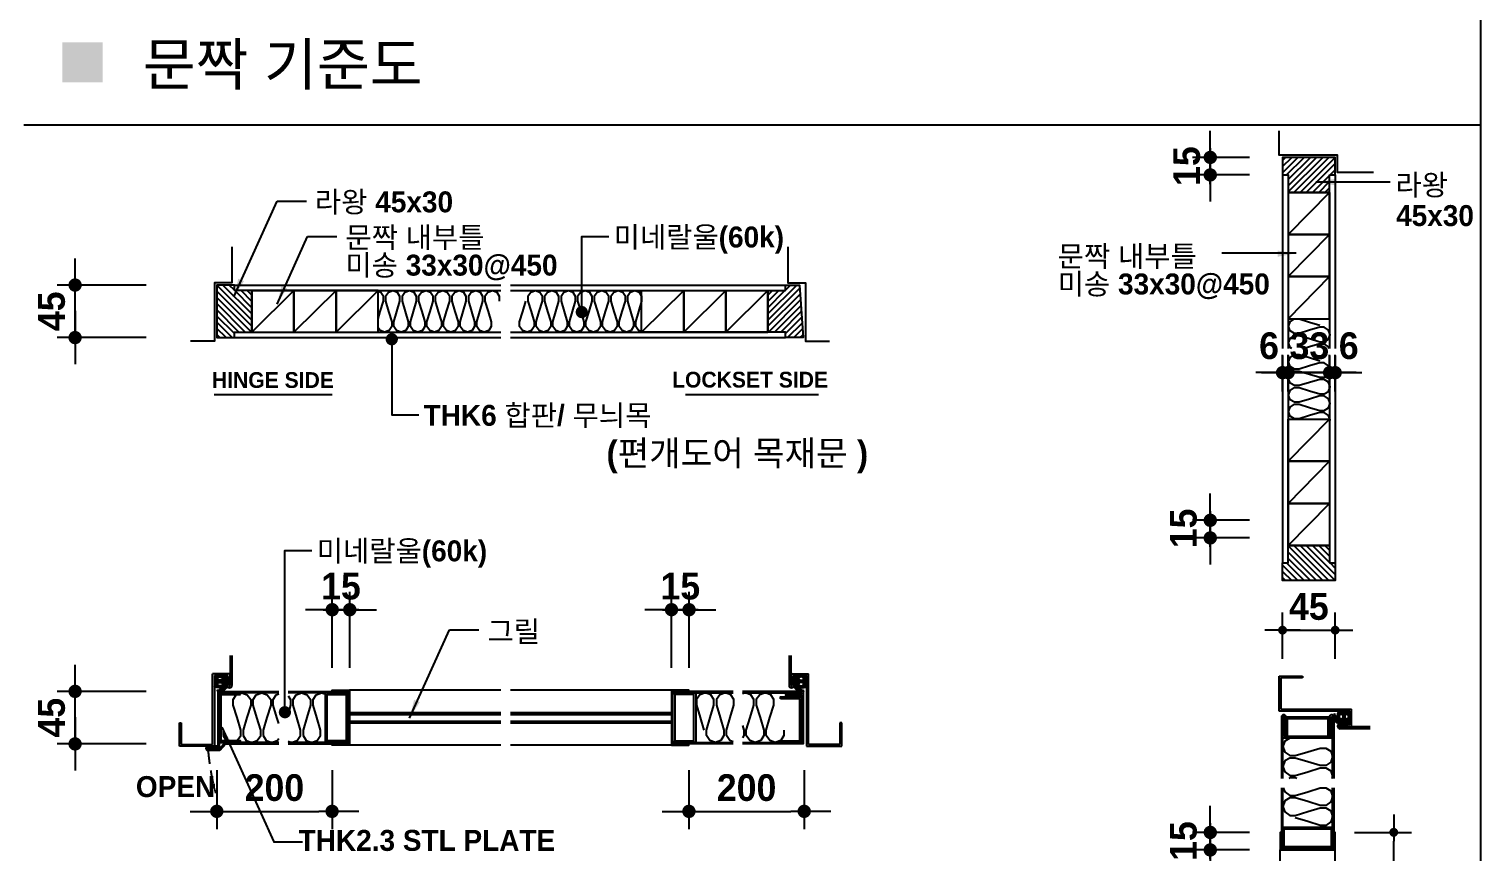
# Model space of a CAD drawing. Extents: x 2158 to 80698, y 2200 to 50885.
# Drawn here: x 39906 to 56229, y 11884 to 21136 of the extents above; entities that cross this region are included whole.
import ezdxf
from ezdxf.enums import TextEntityAlignment as Align

# ---------------------------------------------------------------- set-up
doc = ezdxf.new("R2010")
doc.units = 0
doc.header["$LTSCALE"] = 300
doc.header["$MEASUREMENT"] = 0
doc.header["$PDSIZE"] = -2
doc.linetypes.add('DASHED', pattern=[0.75, 0.5, -0.25])
doc.layers.get('0').update_dxf_attribs({"linetype": 'CONTINUOUS'})
doc.layers.get('Defpoints').update_dxf_attribs({"color": 143, "linetype": 'CONTINUOUS'})
for name, color, linetype in [('A-ANNO-GRA1', 7, 'CONTINUOUS'), ('A-ANNO-LEAD', 4, 'CONTINUOUS'), ('A-ANNO-TEXT1', 7, 'CONTINUOUS'), ('A-DWXM-DOOR', 4, 'CONTINUOUS'), ('A-ELEV-LIN3', 8, 'CONTINUOUS'), ('A-ST-AXIS-BUB', 7, 'CONTINUOUS'), ('A-ST-AXIS-DIM', 7, 'CONTINUOUS'), ('A-XXXX-HATC', 8, 'CONTINUOUS'), ('A-XXXX-INSL1', 15, 'CONTINUOUS'), ('A-XXXX-STL', 3, 'CONTINUOUS')]:
    doc.layers.add(name, color=color, linetype=linetype)
doc.styles.add('2020음성 1차', font='나눔고딕Bold.ttf')
doc.dimstyles.new('CDIM', dxfattribs={"dimscale": 100, "dimtxt": 3, "dimasz": 1, "dimexe": 2, "dimexo": 1, "dimgap": 1, "dimtad": 1, "dimdec": 0, "dimrnd": 0.5, "dimzin": 0, "dimdsep": 32, "dimtxsty": '2020음성 1차', "dimblk1": '_CIDOT', "dimblk2": '_CIDOT', "dimsah": 1, "dimcen": 5.5, "dimclrd": 2, "dimclre": 2, "dimclrt": 7, "dimadec": 0, "dimazin": 0, "dimtfac": 1, "dimtdec": 0, "dimtix": 1, "dimtmove": 2, "dimatfit": 1, "dimldrblk": 'DOT', "dimfxl": 1, "dimtolj": 1, "dimtzin": 0, "dimlwd": -1, "dimarcsym": 0})

# ---------------------------------------------------------------- blocks, each defined once
blk = doc.blocks.new('_CIDOT')
at = {"color": 0, "linetype": 'ByBlock'}
blk.add_line((2, 0), (-1, 0), dxfattribs=at)
at = {"color": 0, "linetype": 'ByBlock', "const_width": 0.5}
blk.add_lwpolyline([(-0.25, 0, 1), (0.25, 0, 1)], format="xyb", close=True, dxfattribs=at)
blk = doc.blocks.new('*D16')
at = {"layer": 'A-ST-AXIS-DIM'}
for p, q in [((40424, 18408), (40424, 18558)), ((40424, 17667), (40424, 18258)), ((40424, 17517), (40424, 17367))]:
    blk.add_line(p, q, dxfattribs=at)
at = {"layer": 'A-ST-AXIS-DIM', "lineweight": -2}
for p, q in [((41224, 18258), (40224, 18258)), ((41224, 17667), (40224, 17667))]:
    blk.add_line(p, q, dxfattribs=at)
at = {"layer": 'Defpoints', "color": 0}
for p in [(40424, 18258), (41324, 18258), (41324, 17667)]:
    blk.add_point(p, dxfattribs=at)
at = {"layer": 'A-ST-AXIS-DIM', "linetype": 'ByBlock', "xscale": 150, "yscale": 150, "zscale": 150}
for p, rotation in [((40424, 18258), 270), ((40424, 17667), 90)]:
    blk.add_blockref('_CIDOT', p, dxfattribs=dict(at, rotation=rotation))
at = {"layer": 'A-ST-AXIS-DIM', "color": 3, "ltscale": 10, "insert": (40161, 17963), "char_height": 300, "attachment_point": 5, "rotation": 90, "style": '2020음성 1차'}
blk.add_mtext('\\A1;45', dxfattribs=at)
blk = doc.blocks.new('_Dot')
at = {"color": 0, "lineweight": -2}
blk.add_line((-0.5, 0), (-1, 0), dxfattribs=at)
at = {"color": 0, "const_width": 0.5}
blk.add_lwpolyline([(-0.25, 0, 1), (0.25, 0, 1)], format="xyb", close=True, dxfattribs=at)
blk = doc.blocks.new('*D17')
at = {"layer": 'A-ST-AXIS-DIM'}
for p, q in [((53186, 19843), (53186, 19993)), ((53186, 19496), (53186, 19693)), ((53186, 19346), (53186, 19196))]:
    blk.add_line(p, q, dxfattribs=at)
at = {"layer": 'A-ST-AXIS-DIM', "lineweight": -2}
for p, q in [((53628, 19693), (52986, 19693)), ((53628, 19496), (52986, 19496))]:
    blk.add_line(p, q, dxfattribs=at)
at = {"layer": 'Defpoints', "color": 0}
for p in [(53186, 19693), (53728, 19693), (53728, 19496)]:
    blk.add_point(p, dxfattribs=at)
at = {"layer": 'A-ST-AXIS-DIM', "linetype": 'ByBlock', "xscale": 150, "yscale": 150, "zscale": 150}
for p, rotation in [((53186, 19693), 270), ((53186, 19496), 90)]:
    blk.add_blockref('_CIDOT', p, dxfattribs=dict(at, rotation=rotation))
at = {"layer": 'A-ST-AXIS-DIM', "color": 3, "ltscale": 10, "insert": (52922, 19595), "char_height": 300, "attachment_point": 5, "rotation": 90, "style": '2020음성 1차'}
blk.add_mtext('\\A1;15', dxfattribs=at)
blk = doc.blocks.new('*D18')
at = {"layer": 'A-ST-AXIS-DIM'}
for p, q in [((53186, 15763), (53186, 15913)), ((53186, 15415), (53186, 15613)), ((53186, 15265), (53186, 15115))]:
    blk.add_line(p, q, dxfattribs=at)
at = {"layer": 'A-ST-AXIS-DIM', "lineweight": -2}
for p, q in [((53628, 15613), (52986, 15613)), ((53628, 15415), (52986, 15415))]:
    blk.add_line(p, q, dxfattribs=at)
at = {"layer": 'Defpoints', "color": 0}
for p in [(53186, 15613), (53728, 15613), (53728, 15415)]:
    blk.add_point(p, dxfattribs=at)
at = {"layer": 'A-ST-AXIS-DIM', "linetype": 'ByBlock', "xscale": 150, "yscale": 150, "zscale": 150}
for p, rotation in [((53186, 15613), 270), ((53186, 15415), 90)]:
    blk.add_blockref('_CIDOT', p, dxfattribs=dict(at, rotation=rotation))
at = {"layer": 'A-ST-AXIS-DIM', "color": 3, "ltscale": 10, "insert": (52885, 15522), "char_height": 300, "attachment_point": 5, "rotation": 90, "style": '2020음성 1차'}
blk.add_mtext('\\A1;15', dxfattribs=at)
blk = doc.blocks.new('*D19')
at = {"layer": 'A-ST-AXIS-DIM', "lineweight": -2}
for p, q in [((54527, 17061), (54527, 17473)), ((54590, 17061), (54590, 17473))]:
    blk.add_line(p, q, dxfattribs=at)
at = {"layer": 'A-ST-AXIS-DIM'}
for p, q in [((54377, 17273), (54227, 17273)), ((54590, 17273), (54527, 17273)), ((54740, 17273), (54890, 17273))]:
    blk.add_line(p, q, dxfattribs=at)
at = {"layer": 'Defpoints', "color": 0}
for p in [(54527, 17273), (54527, 16961), (54590, 16961)]:
    blk.add_point(p, dxfattribs=at)
at = {"layer": 'A-ST-AXIS-DIM', "linetype": 'ByBlock', "xscale": 150, "yscale": 150, "zscale": 150, "rotation": 180}
blk.add_blockref('_CIDOT', (54590, 17273), dxfattribs=at)
at = {"layer": 'A-ST-AXIS-DIM', "linetype": 'ByBlock', "xscale": 150, "yscale": 150, "zscale": 150}
blk.add_blockref('_CIDOT', (54527, 17273), dxfattribs=at)
at = {"layer": 'A-ST-AXIS-DIM', "color": 3, "ltscale": 10, "insert": (54742, 17574), "char_height": 300, "attachment_point": 5, "style": '2020음성 1차'}
blk.add_mtext('\\A1;6', dxfattribs=at)
blk = doc.blocks.new('*D20')
at = {"layer": 'A-ST-AXIS-DIM', "lineweight": -2}
for p, q in [((54061, 17061), (54061, 17473)), ((54527, 17061), (54527, 17473))]:
    blk.add_line(p, q, dxfattribs=at)
at = {"layer": 'A-ST-AXIS-DIM'}
for p, q in [((53911, 17273), (53761, 17273)), ((54527, 17273), (54061, 17273)), ((54677, 17273), (54827, 17273))]:
    blk.add_line(p, q, dxfattribs=at)
at = {"layer": 'Defpoints', "color": 0}
for p in [(54061, 17273), (54061, 16961), (54527, 16961)]:
    blk.add_point(p, dxfattribs=at)
at = {"layer": 'A-ST-AXIS-DIM', "linetype": 'ByBlock', "xscale": 150, "yscale": 150, "zscale": 150}
blk.add_blockref('_CIDOT', (54061, 17273), dxfattribs=at)
at = {"layer": 'A-ST-AXIS-DIM', "linetype": 'ByBlock', "xscale": 150, "yscale": 150, "zscale": 150, "rotation": 180}
blk.add_blockref('_CIDOT', (54527, 17273), dxfattribs=at)
at = {"layer": 'A-ST-AXIS-DIM', "color": 3, "ltscale": 10, "insert": (54300, 17574), "char_height": 300, "attachment_point": 5, "style": '2020음성 1차'}
blk.add_mtext('\\A1;33', dxfattribs=at)
blk = doc.blocks.new('*D21')
at = {"layer": 'A-ST-AXIS-DIM', "lineweight": -2}
for p, q in [((53998, 17061), (53998, 17473)), ((54061, 17061), (54061, 17473))]:
    blk.add_line(p, q, dxfattribs=at)
at = {"layer": 'A-ST-AXIS-DIM'}
for p, q in [((53848, 17273), (53698, 17273)), ((53998, 17273), (54061, 17273)), ((54211, 17273), (54361, 17273))]:
    blk.add_line(p, q, dxfattribs=at)
at = {"layer": 'Defpoints', "color": 0}
for p in [(54061, 17273), (53998, 16961), (54061, 16961)]:
    blk.add_point(p, dxfattribs=at)
at = {"layer": 'A-ST-AXIS-DIM', "linetype": 'ByBlock', "xscale": 150, "yscale": 150, "zscale": 150, "rotation": 180}
blk.add_blockref('_CIDOT', (54061, 17273), dxfattribs=at)
at = {"layer": 'A-ST-AXIS-DIM', "linetype": 'ByBlock', "xscale": 150, "yscale": 150, "zscale": 150}
blk.add_blockref('_CIDOT', (53998, 17273), dxfattribs=at)
at = {"layer": 'A-ST-AXIS-DIM', "color": 3, "ltscale": 10, "insert": (53846, 17574), "char_height": 300, "attachment_point": 5, "style": '2020음성 1차'}
blk.add_mtext('\\A1;6', dxfattribs=at)
blk = doc.blocks.new('*D25')
at = {"layer": 'A-ST-AXIS-DIM'}
for p, q in [((40424, 13840), (40424, 13990)), ((40424, 13099), (40424, 13690)), ((40424, 12949), (40424, 12799))]:
    blk.add_line(p, q, dxfattribs=at)
at = {"layer": 'A-ST-AXIS-DIM', "lineweight": -2}
for p, q in [((41224, 13690), (40224, 13690)), ((41224, 13099), (40224, 13099))]:
    blk.add_line(p, q, dxfattribs=at)
at = {"layer": 'Defpoints', "color": 0}
for p in [(40424, 13690), (41324, 13690), (41324, 13099)]:
    blk.add_point(p, dxfattribs=at)
at = {"layer": 'A-ST-AXIS-DIM', "linetype": 'ByBlock', "xscale": 150, "yscale": 150, "zscale": 150}
for p, rotation in [((40424, 13690), 270), ((40424, 13099), 90)]:
    blk.add_blockref('_CIDOT', p, dxfattribs=dict(at, rotation=rotation))
at = {"layer": 'A-ST-AXIS-DIM', "color": 3, "ltscale": 10, "insert": (40161, 13394), "char_height": 300, "attachment_point": 5, "rotation": 90, "style": '2020음성 1차'}
blk.add_mtext('\\A1;45', dxfattribs=at)
blk = doc.blocks.new('*D26')
at = {"layer": 'A-ST-AXIS-DIM', "lineweight": -2}
for p, q in [((43315, 13956), (43315, 14808)), ((43512, 13956), (43512, 14808))]:
    blk.add_line(p, q, dxfattribs=at)
at = {"layer": 'A-ST-AXIS-DIM'}
for p, q in [((43165, 14608), (43015, 14608)), ((43315, 14608), (43512, 14608)), ((43662, 14608), (43812, 14608))]:
    blk.add_line(p, q, dxfattribs=at)
at = {"layer": 'Defpoints', "color": 0}
for p in [(43512, 14608), (43315, 13856), (43512, 13856)]:
    blk.add_point(p, dxfattribs=at)
at = {"layer": 'A-ST-AXIS-DIM', "linetype": 'ByBlock', "xscale": 150, "yscale": 150, "zscale": 150}
blk.add_blockref('_CIDOT', (43315, 14608), dxfattribs=at)
at = {"layer": 'A-ST-AXIS-DIM', "linetype": 'ByBlock', "xscale": 150, "yscale": 150, "zscale": 150, "rotation": 180}
blk.add_blockref('_CIDOT', (43512, 14608), dxfattribs=at)
at = {"layer": 'A-ST-AXIS-DIM', "color": 3, "ltscale": 10, "insert": (43413, 14871), "char_height": 300, "attachment_point": 5, "style": '2020음성 1차'}
blk.add_mtext('\\A1;15', dxfattribs=at)
blk = doc.blocks.new('*D27')
at = {"layer": 'A-ST-AXIS-DIM', "lineweight": -2}
for p, q in [((47129, 13956), (47129, 14808)), ((47326, 13956), (47326, 14808))]:
    blk.add_line(p, q, dxfattribs=at)
at = {"layer": 'A-ST-AXIS-DIM'}
for p, q in [((46979, 14608), (46829, 14608)), ((47129, 14608), (47326, 14608)), ((47476, 14608), (47626, 14608))]:
    blk.add_line(p, q, dxfattribs=at)
at = {"layer": 'Defpoints', "color": 0}
for p in [(47326, 14608), (47129, 13856), (47326, 13856)]:
    blk.add_point(p, dxfattribs=at)
at = {"layer": 'A-ST-AXIS-DIM', "linetype": 'ByBlock', "xscale": 150, "yscale": 150, "zscale": 150}
blk.add_blockref('_CIDOT', (47129, 14608), dxfattribs=at)
at = {"layer": 'A-ST-AXIS-DIM', "linetype": 'ByBlock', "xscale": 150, "yscale": 150, "zscale": 150, "rotation": 180}
blk.add_blockref('_CIDOT', (47326, 14608), dxfattribs=at)
at = {"layer": 'A-ST-AXIS-DIM', "color": 3, "ltscale": 10, "insert": (47228, 14871), "char_height": 300, "attachment_point": 5, "style": '2020음성 1차'}
blk.add_mtext('\\A1;15', dxfattribs=at)
blk = doc.blocks.new('*D28')
at = {"layer": 'A-ST-AXIS-DIM', "lineweight": -2}
for p, q in [((42017, 12803), (42017, 12141)), ((43313, 12803), (43313, 12141))]:
    blk.add_line(p, q, dxfattribs=at)
at = {"layer": 'A-ST-AXIS-DIM'}
blk.add_line((42167, 12341), (43163, 12341), dxfattribs=at)
at = {"layer": 'Defpoints', "color": 0}
for p in [(42017, 12903), (43313, 12903), (43313, 12341)]:
    blk.add_point(p, dxfattribs=at)
at = {"layer": 'A-ST-AXIS-DIM', "linetype": 'ByBlock', "xscale": 150, "yscale": 150, "zscale": 150, "rotation": 180}
blk.add_blockref('_CIDOT', (42017, 12341), dxfattribs=at)
at = {"layer": 'A-ST-AXIS-DIM', "linetype": 'ByBlock', "xscale": 150, "yscale": 150, "zscale": 150}
blk.add_blockref('_CIDOT', (43313, 12341), dxfattribs=at)
at = {"layer": 'A-ST-AXIS-DIM', "color": 3, "ltscale": 10, "insert": (42665, 12606), "char_height": 300, "attachment_point": 5, "style": '2020음성 1차'}
blk.add_mtext('\\A1;200', dxfattribs=at)
blk = doc.blocks.new('*D29')
at = {"layer": 'A-ST-AXIS-DIM', "lineweight": -2}
for p, q in [((47325, 12803), (47325, 12141)), ((48621, 12803), (48621, 12141))]:
    blk.add_line(p, q, dxfattribs=at)
at = {"layer": 'A-ST-AXIS-DIM'}
blk.add_line((47475, 12341), (48471, 12341), dxfattribs=at)
at = {"layer": 'Defpoints', "color": 0}
for p in [(47325, 12903), (48621, 12903), (48621, 12341)]:
    blk.add_point(p, dxfattribs=at)
at = {"layer": 'A-ST-AXIS-DIM', "linetype": 'ByBlock', "xscale": 150, "yscale": 150, "zscale": 150, "rotation": 180}
blk.add_blockref('_CIDOT', (47325, 12341), dxfattribs=at)
at = {"layer": 'A-ST-AXIS-DIM', "linetype": 'ByBlock', "xscale": 150, "yscale": 150, "zscale": 150}
blk.add_blockref('_CIDOT', (48621, 12341), dxfattribs=at)
at = {"layer": 'A-ST-AXIS-DIM', "color": 3, "ltscale": 10, "insert": (47973, 12606), "char_height": 300, "attachment_point": 5, "style": '2020음성 1차'}
blk.add_mtext('\\A1;200', dxfattribs=at)
blk = doc.blocks.new('GASKET')
h = blk.add_hatch()
h.set_pattern_fill('ANSI37', color=256, scale=50, style=0)
h.set_pattern_definition([(315, (-150937.963, 13942.2266), (-4.64038825, -4.64038825), []), (225, (-150937.963, 13942.2266), (-4.64038825, 4.64038825), [])])
h.paths.add_polyline_path([(99, -69, 0.470403), (133, 23, -0.379165), (99, -25, 0.267404), (102, 36, 0.292763), (92, 42), (10, 42, 0.414214), (-1, 31), (-1, -67, 0.443543), (11, -77)])
edge = h.paths.add_edge_path(flags=16)
edge.add_ellipse((76, -6), major_axis=(0, 22.8), ratio=0.667106, start_angle=0, end_angle=360, ccw=False)
edge = h.paths.add_edge_path(flags=16)
edge.add_ellipse((26, -6), major_axis=(0, 22.8), ratio=0.667106, start_angle=0, end_angle=360, ccw=False)
for p, q in [((-1, -67), (-1, 31)), ((10, 42), (92, 42)), ((99, -69), (11, -77))]:
    blk.add_line(p, q)
for centre, radius, start, end in [((10, 31), 10.5, 90, 180), ((92, 31), 10.5, 24.7276, 90), ((48, 8), 60.9, 327.0657, 26.9492), ((89, 18), 44.4, 283.0272, 6.087), ((78, -9), 63.3, 289.1222, 29.8919), ((10, -67), 10.5, 180, 275.6774)]:
    blk.add_arc(centre, radius, start, end)
at = {"extrusion": (0, 0, -1)}
for centre in [(26, -6), (76, -6)]:
    blk.add_ellipse(centre, major_axis=(0, 22.8), ratio=0.667106, start_param=3.141593, end_param=9.424778, dxfattribs=at)
blk = doc.blocks.new('*D11')
at = {"layer": 'A-ST-AXIS-DIM'}
for p, q in [((53186, 12254), (53186, 12404)), ((53186, 11907), (53186, 12104)), ((53186, 11757), (53186, 11607))]:
    blk.add_line(p, q, dxfattribs=at)
at = {"layer": 'A-ST-AXIS-DIM', "lineweight": -2}
for p, q in [((53628, 12104), (52986, 12104)), ((53628, 11907), (52986, 11907))]:
    blk.add_line(p, q, dxfattribs=at)
at = {"layer": 'Defpoints', "color": 0}
for p in [(53186, 12104), (53728, 12104), (53728, 11907)]:
    blk.add_point(p, dxfattribs=at)
at = {"layer": 'A-ST-AXIS-DIM', "linetype": 'ByBlock', "xscale": 150, "yscale": 150, "zscale": 150}
for p, rotation in [((53186, 12104), 270), ((53186, 11907), 90)]:
    blk.add_blockref('_CIDOT', p, dxfattribs=dict(at, rotation=rotation))
at = {"layer": 'A-ST-AXIS-DIM', "color": 3, "ltscale": 10, "insert": (52885, 12007), "char_height": 300, "attachment_point": 5, "rotation": 90, "style": '2020음성 1차'}
blk.add_mtext('\\A1;15', dxfattribs=at)
blk = doc.blocks.new('*D13')
at = {"layer": 'A-ST-AXIS-DIM', "lineweight": -2}
for p, q in [((54806, 12105), (55448, 12105)), ((54806, 10283), (55448, 10283))]:
    blk.add_line(p, q, dxfattribs=at)
at = {"layer": 'A-ST-AXIS-DIM'}
blk.add_line((55248, 10383), (55248, 12005), dxfattribs=at)
at = {"layer": 'Defpoints', "color": 0}
for p in [(54706, 12105), (55248, 12105), (54706, 10283)]:
    blk.add_point(p, dxfattribs=at)
at = {"layer": 'A-ST-AXIS-DIM', "linetype": 'ByBlock', "xscale": 100, "yscale": 100, "zscale": 100}
for p, rotation in [((55248, 12105), 90), ((55248, 10283), 270)]:
    blk.add_blockref('_CIDOT', p, dxfattribs=dict(at, rotation=rotation))
at = {"layer": 'A-ST-AXIS-DIM', "color": 3, "ltscale": 10, "insert": (54982, 11194), "char_height": 300, "attachment_point": 5, "rotation": 90, "style": '2020음성 1차'}
blk.add_mtext('\\A1;300', dxfattribs=at)
blk = doc.blocks.new('*D164')
at = {"layer": 'A-ST-AXIS-DIM', "lineweight": -2}
for p, q in [((53998, 14055), (53998, 14578)), ((54590, 14055), (54590, 14578))]:
    blk.add_line(p, q, dxfattribs=at)
at = {"layer": 'A-ST-AXIS-DIM'}
for p, q in [((53898, 14378), (53798, 14378)), ((53998, 14378), (54590, 14378)), ((54690, 14378), (54790, 14378))]:
    blk.add_line(p, q, dxfattribs=at)
at = {"layer": 'Defpoints', "color": 0}
for p in [(54590, 14378), (53998, 13955), (54590, 13955)]:
    blk.add_point(p, dxfattribs=at)
at = {"layer": 'A-ST-AXIS-DIM', "linetype": 'ByBlock', "xscale": 100, "yscale": 100, "zscale": 100}
blk.add_blockref('_CIDOT', (53998, 14378), dxfattribs=at)
at = {"layer": 'A-ST-AXIS-DIM', "linetype": 'ByBlock', "xscale": 100, "yscale": 100, "zscale": 100, "rotation": 180}
blk.add_blockref('_CIDOT', (54590, 14378), dxfattribs=at)
at = {"layer": 'A-ST-AXIS-DIM', "color": 3, "ltscale": 10, "insert": (54294, 14642), "char_height": 300, "attachment_point": 5, "style": '2020음성 1차'}
blk.add_mtext('\\A1;45', dxfattribs=at)

msp = doc.modelspace()

# ---------------------------------------------------------------- linework, layer by layer
at = {"layer": 'A-ANNO-GRA1'}
for p, q in [((56228.7, 2200), (56228.7, 48170.2)), ((56228.7, 20055.2), (39849, 20055.2))]:
    msp.add_line(p, q, dxfattribs=at)
at = {"layer": 'A-ANNO-LEAD'}
for p, q in [((54373.6, 19419.3), (55208.5, 19419.3)), ((42208.5, 18123.7), (42696, 19201.5)), ((42696, 19201.5), (43024.9, 19201.5)), ((42694.2, 18042.8), (43038.3, 18803.4)), ((43038.3, 18803.4), (43367.1, 18803.4)), ((54151.3, 18615.4), (53316.4, 18615.4)), ((44185.2, 13390.4), (44634, 14382.6)), ((44634, 14382.6), (44962.8, 14382.6)), ((42074.3, 13288.4), (42658.1, 11997.9)), ((42653, 11997.9), (42981.9, 11997.9))]:
    msp.add_line(p, q, dxfattribs=at)
for points in [[(46120.6, 17967.1), (46120.6, 18803.4), (46423.9, 18803.4)], [(43984.3, 17635.2), (43984.3, 16798.9), (44287.6, 16798.9)], [(42782.8, 13468.6), (42782.8, 15275.1), (43086, 15275.1)]]:
    msp.add_lwpolyline(points, dxfattribs=at)
at = {"layer": 'A-ANNO-LEAD', "const_width": 68.5}
for points in [[(46086.3, 17953.9, 1), (46154.8, 17953.9, 1)], [(43950.1, 17648.4, -1), (44018.6, 17648.4, -1)], [(42748.5, 13455.5, 1), (42817, 13455.5, 1)]]:
    msp.add_lwpolyline(points, format="xyb", close=True, dxfattribs=at)
at = {"layer": 'A-ANNO-LEAD'}
for points in [[(54581.3, 19380.1), (54582.7, 19449.6), (54373.6, 19419.3)], [(53943.6, 18576.2), (53942.1, 18645.7), (54151.3, 18615.4)], [(42258.4, 18329.1), (42322.3, 18301.8), (42208.5, 18123.7)], [(42744.1, 18248.1), (42808, 18220.8), (42694.2, 18042.8)], [(44235.1, 13595.8), (44299, 13568.5), (44185.2, 13390.4)], [(42124.3, 13083.1), (42188.2, 13110.4), (42074.3, 13288.4)]]:
    msp.add_solid(points, dxfattribs=at)
at = {"layer": 'A-DWXM-DOOR'}
for p, q in [((53998.2, 19496.1), (53998.2, 17544.4)), ((54589.6, 19496.1), (54589.6, 17544.4)), ((54061.3, 19299), (54061.3, 17544.4)), ((54526.5, 19299), (54526.5, 17544.4)), ((42214.3, 18258.3), (45212.1, 18258.3)), ((42411.4, 18195.2), (45212.1, 18195.2)), ((45317.2, 18258.3), (48410, 18258.3)), ((45317.2, 18195.2), (48212.9, 18195.2)), ((42214.3, 17666.9), (45212.1, 17666.9)), ((42411.4, 17729.9), (45212.1, 17729.9)), ((45317.2, 17729.9), (48212.9, 17729.9)), ((45317.2, 17666.9), (48410, 17666.9)), ((53998.2, 17467.2), (53998.2, 15133.1)), ((54061.3, 17467.2), (54061.3, 15330.2)), ((54526.5, 17467.2), (54526.5, 15330.2)), ((54589.6, 17467.2), (54589.6, 15133.1)), ((42167, 14095), (42167, 13757.3)), ((42188, 14095), (42188, 13757.4)), ((48450.4, 14095), (48450.4, 13757.4)), ((48471.5, 14095), (48471.5, 13757.3)), ((42155, 13887.4), (41969.8, 13887.4)), ((41969.8, 13093.5), (41969.8, 13887.4)), ((42165.4, 13875.8), (42153.6, 13757.2)), ((48473, 13875.8), (48484.8, 13757.2)), ((48483.4, 13887.4), (48668.6, 13887.4)), ((48668.6, 13093.5), (48668.6, 13887.4)), ((41990.8, 13867.7), (41990.8, 13072.5)), ((42131.9, 13867.7), (41990.8, 13867.7)), ((42142.3, 13856.1), (42132.5, 13757.3)), ((48496.1, 13856.1), (48506, 13757.3)), ((48506.6, 13867.7), (48647.6, 13867.7)), ((48647.6, 13867.7), (48647.6, 13072.5)), ((53958.7, 13467.3), (53958.7, 13861.6)), ((53958.7, 13861.6), (54221.6, 13861.6)), ((54221.6, 13840.5), (53979.8, 13840.5)), ((53979.8, 13840.5), (53979.8, 13488.3)), ((54221.6, 13861.6), (54221.6, 13840.5)), ((42030.3, 13690.2), (42712.8, 13690.2)), ((42712.8, 13674.4), (42046, 13674.4)), ((42046, 13040.9), (42046, 13674.4)), ((42817.9, 13690.2), (43493.4, 13690.2)), ((43493.4, 13674.4), (42817.9, 13674.4)), ((47820.5, 13690.2), (47145, 13690.2)), ((47145, 13674.4), (47820.5, 13674.4)), ((48608.2, 13690.2), (47925.6, 13690.2)), ((47925.6, 13674.4), (48592.4, 13674.4)), ((48434.7, 13658.7), (48592.4, 13658.7)), ((48434.7, 13642.9), (48608.2, 13642.9)), ((48434.7, 13627.1), (48592.4, 13627.1)), ((48592.4, 13658.7), (48592.4, 13674.4)), ((48592.4, 13114.5), (48592.4, 13627.1)), ((43509.2, 13450.8), (45212.1, 13450.8)), ((43509.2, 13429.7), (45212.1, 13429.7)), ((45317.2, 13450.8), (47129.3, 13450.8)), ((45317.2, 13429.7), (47129.3, 13429.7)), ((54753.9, 13467.3), (53958.7, 13467.3)), ((53979.8, 13488.3), (54773.6, 13488.3)), ((53985, 13401.6), (53985, 12711.2)), ((54000.8, 12711.2), (54000.8, 13401.6)), ((54021.8, 13186), (54021.8, 13401.6)), ((54037.6, 13401.6), (54037.6, 13186)), ((54523.9, 13401.6), (54523.9, 13186)), ((54539.7, 13186), (54539.7, 13401.6)), ((54560.7, 12711.2), (54560.7, 13401.6)), ((54576.5, 13401.6), (54576.5, 12711.2)), ((54753.9, 13326.2), (54753.9, 13467.3)), ((54773.6, 13303.1), (54773.6, 13488.3)), ((41596.5, 13072.5), (41596.5, 13335.3)), ((41596.5, 13335.3), (41617.6, 13335.3)), ((41617.6, 13335.3), (41617.6, 13093.5)), ((43509.2, 13356.6), (45212.1, 13356.6)), ((43509.2, 13335.6), (45212.1, 13335.6)), ((45317.2, 13356.6), (47129.3, 13356.6)), ((45317.2, 13335.6), (47129.3, 13335.6)), ((49020.9, 13335.3), (49020.9, 13093.5)), ((49041.9, 13335.3), (49020.9, 13335.3)), ((49041.9, 13072.5), (49041.9, 13335.3)), ((54742.4, 13315.8), (54643.5, 13325.7)), ((54762.1, 13292.7), (54643.5, 13304.5)), ((54981.3, 13291.2), (54643.6, 13291.2)), ((54981.3, 13270.1), (54643.7, 13270.1)), ((42030.3, 13072.5), (41596.5, 13072.5)), ((41617.6, 13093.5), (41969.8, 13093.5)), ((42111.3, 13114.5), (42046, 13040.9)), ((42118.4, 13098.8), (42053.1, 13025.2)), ((42712.8, 13114.5), (42111.3, 13114.5)), ((42118.4, 13098.8), (42712.8, 13098.8)), ((43493.4, 13114.5), (42817.9, 13114.5)), ((42817.9, 13098.8), (43493.4, 13098.8)), ((47145, 13114.5), (47820.5, 13114.5)), ((47925.6, 13114.5), (48592.4, 13114.5)), ((48647.6, 13072.5), (49041.9, 13072.5)), ((49020.9, 13093.5), (48668.6, 13093.5)), ((42046, 13040.9), (41917.8, 13040.9)), ((42053.1, 13025.2), (41919.1, 13025.2)), ((53985, 12606.1), (53985, 11944.7)), ((54000.8, 11944.7), (54000.8, 12606.1)), ((54560.7, 11944.7), (54560.7, 12606.1)), ((54576.5, 12606.1), (54576.5, 11944.7))]:
    msp.add_line(p, q, dxfattribs=at)
for points in [[(55020.7, 19522.4), (54615.9, 19522.4), (54615.9, 19719.5), (53958.7, 19719.5), (53958.7, 19990.5)], [(42188, 18689.4), (42188, 18284.6), (41990.8, 18284.6), (41990.8, 17627.4), (41719.9, 17627.4)], [(48436.3, 18689.4), (48436.3, 18284.6), (48633.4, 18284.6), (48633.4, 17627.4), (48904.4, 17627.4)], [(42030.3, 13690.2), (42030.3, 13056.7), (41919.1, 13056.7)], [(48608.2, 13690.2), (48608.2, 13098.8), (47925.6, 13098.8)], [(47820.5, 13098.8), (47145, 13098.8)]]:
    msp.add_lwpolyline(points, dxfattribs=at)
for points in [[(54526.5, 19496.1), (54589.6, 19496.1), (54589.6, 19693.3), (53998.2, 19693.3), (53998.2, 19496.1), (54061.3, 19496.1), (54061.3, 19299), (54526.5, 19299)], [(54061.3, 19299), (54061.3, 18825.8), (54526.5, 18825.8), (54526.5, 19299)], [(54061.3, 18825.8), (54061.3, 18352.6), (54526.5, 18352.6), (54526.5, 18825.8)], [(54061.3, 18352.6), (54061.3, 17879.5), (54526.5, 17879.5), (54526.5, 18352.6)], [(42214.3, 18195.2), (42214.3, 18258.3), (42017.1, 18258.3), (42017.1, 17666.9), (42214.3, 17666.9), (42214.3, 17729.9), (42411.4, 17729.9), (42411.4, 18195.2)], [(42411.4, 17729.9), (42884.6, 17729.9), (42884.6, 18195.2), (42411.4, 18195.2)], [(42884.6, 17729.9), (43357.8, 17729.9), (43357.8, 18195.2), (42884.6, 18195.2)], [(43357.8, 17729.9), (43830.9, 17729.9), (43830.9, 18195.2), (43357.8, 18195.2)], [(47266.5, 17729.9), (46793.4, 17729.9), (46793.4, 18195.2), (47266.5, 18195.2)], [(47739.7, 17729.9), (47266.5, 17729.9), (47266.5, 18195.2), (47739.7, 18195.2)], [(48212.9, 17729.9), (47739.7, 17729.9), (47739.7, 18195.2), (48212.9, 18195.2)], [(48410, 18195.2), (48410, 18258.3), (48567.7, 18258.3), (48607.2, 17666.9), (48410, 17666.9), (48410, 17729.9), (48212.9, 17729.9), (48212.9, 18195.2)], [(54061.3, 16276.5), (54061.3, 16749.7), (54526.5, 16749.7), (54526.5, 16276.5)], [(54061.3, 15803.4), (54061.3, 16276.5), (54526.5, 16276.5), (54526.5, 15803.4)], [(54061.3, 15330.2), (54061.3, 15803.4), (54526.5, 15803.4), (54526.5, 15330.2)], [(54526.5, 15133.1), (54589.6, 15133.1), (54589.6, 14935.9), (53998.2, 14935.9), (53998.2, 15133.1), (54061.3, 15133.1), (54061.3, 15330.2), (54526.5, 15330.2)], [(43313.3, 13690.2), (43313.3, 13702), (43509.2, 13702), (43509.2, 13084.3), (43313.3, 13084.3), (43313.3, 13098.8), (43493.4, 13098.8), (43493.4, 13690.2)], [(47325.1, 13690.2), (47325.1, 13702), (47129.3, 13702), (47129.3, 13084.3), (47325.1, 13084.3), (47325.1, 13098.8), (47145, 13098.8), (47145, 13690.2)], [(53985, 12103.7), (53973.2, 12103.7), (53973.2, 11907.9), (54590.9, 11907.9), (54590.9, 12103.7), (54576.5, 12103.7), (54576.5, 11923.7), (53985, 11923.7)]]:
    msp.add_lwpolyline(points, close=True, dxfattribs=at)
for centre, radius, start, end in [((42155, 13876.9), 10.5, 354.29645, 90), ((48483.5, 13876.9), 10.5, 90, 185.70355), ((42131.9, 13857.1), 10.5, 354.29645, 90), ((42160.2, 13757.4), 27.8, 180.32738, 359.99999), ((42160.3, 13757.4), 6.68, 180.95652, 0.44556), ((48478.2, 13757.4), 27.8, 180.00001, 359.67262), ((48478.2, 13757.4), 6.68, 179.55444, 359.04348), ((48506.6, 13857.1), 10.5, 90, 185.70355), ((48434.7, 13650.8), 23.7, 90, 270), ((48434.7, 13650.8), 7.89, 90, 270), ((54011.3, 13401.6), 26.3, 0, 180), ((54011.3, 13401.6), 10.5, 0, 180), ((54550.2, 13401.6), 26.3, 0, 180), ((54563.3, 13401.6), 10.5, 0, 180), ((54643.7, 13297.9), 27.8, 90.32738, 269.99999), ((54643.6, 13297.8), 6.68, 90.95652, 270.44556), ((54743.4, 13326.2), 10.5, 264.29645, 0), ((54763.1, 13303.1), 10.5, 264.29645, 0), ((41919.1, 13048.8), 23.7, 90, 270), ((41919.1, 13048.8), 7.89, 90, 270)]:
    msp.add_arc(centre, radius, start, end, dxfattribs=at)
at = {"layer": 'A-ELEV-LIN3'}
for p, q in [((45212.1, 13702), (43510.5, 13702)), ((47129.3, 13702), (45317.2, 13702)), ((45212.1, 13084.3), (43510.5, 13084.3)), ((47129.3, 13084.3), (45317.2, 13084.3))]:
    msp.add_line(p, q, dxfattribs=at)
for points in [[(53973.2, 10478.6), (53973.2, 11907.9)], [(54590.9, 10478.6), (54590.9, 11907.9)]]:
    msp.add_lwpolyline(points, dxfattribs=at)
at = {"layer": 'A-ST-AXIS-BUB'}
for p, q in [((43313, 17025.3), (41988.2, 17025.3)), ((48780, 17025.3), (47288.1, 17025.3))]:
    msp.add_line(p, q, dxfattribs=at)
at = {"layer": 'A-ST-AXIS-BUB', "linetype": 'DASHED'}
msp.add_arc((44421.2, 13219.1), 2509.6, 184.43176, 195.54873, dxfattribs=at)
at = {"layer": 'A-ST-AXIS-BUB'}
msp.add_solid([(40280.9, 20987.1), (40732.7, 20987.1), (40280.9, 20535.3), (40732.7, 20535.3)], dxfattribs=at)
at = {"layer": 'A-ST-AXIS-BUB', "color": 7}
msp.add_solid([(41960.9, 12644), (41994.9, 12652.5), (42003.4, 12546.4)], dxfattribs=at)
at = {"layer": 'A-XXXX-HATC'}
for p, q in [((53998.2, 19589.7), (54101.7, 19693.3)), ((53998.2, 19659.4), (54032, 19693.3)), ((53998.2, 19520), (54171.4, 19693.3)), ((54044, 19496.1), (54241.1, 19693.3)), ((54061.3, 19304.3), (54450.2, 19693.3)), ((54061.3, 19374), (54380.5, 19693.3)), ((54061.3, 19443.7), (54310.8, 19693.3)), ((54125.6, 19299), (54519.9, 19693.3)), ((54195.3, 19299), (54589.6, 19693.3)), ((54265, 19299), (54589.6, 19623.6)), ((54334.7, 19299), (54526.5, 19490.8)), ((54531.9, 19496.1), (54589.6, 19553.9)), ((54526.5, 19299), (54061.3, 18825.8)), ((54404.4, 19299), (54526.5, 19421.1)), ((54474.1, 19299), (54526.5, 19351.4)), ((54526.5, 18825.8), (54061.3, 18352.6)), ((54526.5, 18352.6), (54061.3, 17879.5)), ((42411.4, 17864), (42017.1, 18258.3)), ((42411.4, 17794.3), (42017.1, 18188.6)), ((42406.1, 17729.9), (42017.1, 18118.9)), ((42411.4, 17933.7), (42086.8, 18258.3)), ((42214.3, 18200.6), (42156.5, 18258.3)), ((42411.4, 18003.4), (42219.6, 18195.2)), ((42411.4, 18073.1), (42289.3, 18195.2)), ((42411.4, 18142.8), (42359, 18195.2)), ((42884.6, 18195.2), (42411.4, 17729.9)), ((43357.8, 18195.2), (42884.6, 17729.9)), ((43830.9, 18195.2), (43357.8, 17729.9)), ((47266.5, 18195.2), (46793.4, 17729.9)), ((47739.7, 18195.2), (47266.5, 17729.9)), ((48212.9, 18195.2), (47739.7, 17729.9)), ((48212.9, 17933.7), (48537.5, 18258.3)), ((48212.9, 17864), (48570.2, 18221.3)), ((48212.9, 18142.8), (48265.3, 18195.2)), ((48212.9, 18073.1), (48335, 18195.2)), ((48212.9, 18003.4), (48404.7, 18195.2)), ((48212.9, 17794.3), (48574.5, 18156)), ((48410, 18200.6), (48467.7, 18258.3)), ((42336.4, 17729.9), (42017.1, 18049.2)), ((42266.7, 17729.9), (42017.1, 17979.5)), ((48218.2, 17729.9), (48578.9, 18090.6)), ((48287.9, 17729.9), (48583.3, 18025.3)), ((48357.6, 17729.9), (48587.6, 17960)), ((42214.3, 17712.6), (42017.1, 17909.8)), ((42190.4, 17666.9), (42017.1, 17840.1)), ((48410, 17712.6), (48592, 17894.6)), ((48433.9, 17666.9), (48596.3, 17829.3)), ((42120.7, 17666.9), (42017.1, 17770.4)), ((42051, 17666.9), (42017.1, 17700.7)), ((48503.6, 17666.9), (48600.7, 17763.9)), ((48573.3, 17666.9), (48605, 17698.6)), ((54061.3, 16276.5), (54526.5, 16749.7)), ((54061.3, 15803.4), (54526.5, 16276.5)), ((54061.3, 15330.2), (54526.5, 15803.4)), ((54061.3, 15324.9), (54450.2, 14935.9)), ((54061.3, 15255.2), (54380.5, 14935.9)), ((54061.3, 15185.5), (54310.8, 14935.9)), ((54125.6, 15330.2), (54519.9, 14935.9)), ((54195.3, 15330.2), (54589.6, 14935.9)), ((54265, 15330.2), (54589.6, 15005.6)), ((54334.7, 15330.2), (54526.5, 15138.4)), ((54404.4, 15330.2), (54526.5, 15208.1)), ((54474.1, 15330.2), (54526.5, 15277.8)), ((53998.2, 15109.1), (54171.4, 14935.9)), ((53998.2, 15039.4), (54101.7, 14935.9)), ((54044, 15133.1), (54241.1, 14935.9)), ((54531.9, 15133.1), (54589.6, 15075.3)), ((53998.2, 14969.7), (54032, 14935.9))]:
    msp.add_line(p, q, dxfattribs=at)
at = {"layer": 'A-XXXX-INSL1'}
for points in [[(44076.5, 18076.6), (44076.5, 18127.9), (44048.5, 18174.5), (43997.2, 18193.1), (43945.9, 18174.5), (43913.3, 18127.9), (43913.3, 18076.6), (43948.3, 17960.1), (43983.2, 17843.5), (43983.2, 17792.3), (43955.3, 17745.7), (43904, 17727), (43852.7, 17745.7), (43830.9, 17776.8)], [(43890, 18076.6), (43890, 18127.9), (43862, 18174.5), (43830.9, 18185.8)], [(44262.9, 18076.6), (44262.9, 18127.9), (44234.9, 18174.5), (44183.7, 18193.1), (44132.4, 18174.5), (44099.8, 18127.9), (44099.8, 18076.6), (44134.7, 17960.1), (44169.7, 17843.5), (44169.7, 17792.3), (44141.7, 17745.7), (44090.4, 17727), (44039.2, 17745.7), (44006.5, 17792.3), (44006.5, 17843.5), (44041.5, 17960.1), (44076.5, 18076.6)], [(44449.3, 18076.6), (44449.3, 18127.9), (44421.4, 18174.5), (44370.1, 18193.1), (44318.8, 18174.5), (44286.2, 18127.9), (44286.2, 18076.6), (44321.2, 17960.1), (44356.1, 17843.5), (44356.1, 17792.3), (44328.2, 17745.7), (44276.9, 17727), (44225.6, 17745.7), (44193, 17792.3), (44193, 17843.5), (44227.9, 17960.1), (44262.9, 18076.6)], [(44635.8, 18076.6), (44635.8, 18127.9), (44607.8, 18174.5), (44556.6, 18193.1), (44505.3, 18174.5), (44472.7, 18127.9), (44472.7, 18076.6), (44507.6, 17960.1), (44542.6, 17843.5), (44542.6, 17792.3), (44514.6, 17745.7), (44463.3, 17727), (44412.1, 17745.7), (44379.4, 17792.3), (44379.4, 17843.5), (44414.4, 17960.1), (44449.3, 18076.6)], [(44822.2, 18076.6), (44822.2, 18127.9), (44794.3, 18174.5), (44743, 18193.1), (44691.7, 18174.5), (44659.1, 18127.9), (44659.1, 18076.6), (44694.1, 17960.1), (44729, 17843.5), (44729, 17792.3), (44701.1, 17745.7), (44649.8, 17727), (44598.5, 17745.7), (44565.9, 17792.3), (44565.9, 17843.5), (44600.8, 17960.1), (44635.8, 18076.6)], [(45008.7, 18076.6), (45008.7, 18127.9), (44980.7, 18174.5), (44929.4, 18193.1), (44878.2, 18174.5), (44845.5, 18127.9), (44845.5, 18076.6), (44880.5, 17960.1), (44915.5, 17843.5), (44915.5, 17792.3), (44887.5, 17745.7), (44836.2, 17727), (44785, 17745.7), (44752.3, 17792.3), (44752.3, 17843.5), (44787.3, 17960.1), (44822.2, 18076.6)], [(45195.1, 18076.6), (45195.1, 18127.9), (45167.2, 18174.5), (45115.9, 18193.1), (45064.6, 18174.5), (45032, 18127.9), (45032, 18076.6), (45067, 17960.1), (45101.9, 17843.5), (45101.9, 17792.3), (45073.9, 17745.7), (45022.7, 17727), (44971.4, 17745.7), (44938.8, 17792.3), (44938.8, 17843.5), (44973.7, 17960.1), (45008.7, 18076.6)], [(45677.7, 18076.6), (45677.7, 18127.9), (45649.7, 18174.5), (45598.5, 18193.1), (45547.2, 18174.5), (45514.6, 18127.9), (45514.6, 18076.6), (45549.5, 17960.1), (45584.5, 17843.5), (45584.5, 17792.3), (45556.5, 17745.7), (45505.2, 17727), (45454, 17745.7), (45421.3, 17792.3), (45421.3, 17843.5), (45456.3, 17960.1), (45491.2, 18076.6)], [(45864.1, 18076.6), (45864.1, 18127.9), (45836.2, 18174.5), (45784.9, 18193.1), (45733.6, 18174.5), (45701, 18127.9), (45701, 18076.6), (45736, 17960.1), (45770.9, 17843.5), (45770.9, 17792.3), (45743, 17745.7), (45691.7, 17727), (45640.4, 17745.7), (45607.8, 17792.3), (45607.8, 17843.5), (45642.7, 17960.1), (45677.7, 18076.6)], [(46050.6, 18076.6), (46050.6, 18127.9), (46022.6, 18174.5), (45971.3, 18193.1), (45920.1, 18174.5), (45887.4, 18127.9), (45887.4, 18076.6), (45922.4, 17960.1), (45957.4, 17843.5), (45957.4, 17792.3), (45929.4, 17745.7), (45878.1, 17727), (45826.9, 17745.7), (45794.2, 17792.3), (45794.2, 17843.5), (45829.2, 17960.1), (45864.1, 18076.6)], [(46237, 18076.6), (46237, 18127.9), (46209.1, 18174.5), (46157.8, 18193.1), (46106.5, 18174.5), (46073.9, 18127.9), (46073.9, 18076.6), (46108.9, 17960.1), (46143.8, 17843.5), (46143.8, 17792.3), (46115.8, 17745.7), (46064.6, 17727), (46013.3, 17745.7), (45980.7, 17792.3), (45980.7, 17843.5), (46015.6, 17960.1), (46050.6, 18076.6)], [(46423.5, 18076.6), (46423.5, 18127.9), (46395.5, 18174.5), (46344.2, 18193.1), (46293, 18174.5), (46260.3, 18127.9), (46260.3, 18076.6), (46295.3, 17960.1), (46330.3, 17843.5), (46330.3, 17792.3), (46302.3, 17745.7), (46251, 17727), (46199.7, 17745.7), (46167.1, 17792.3), (46167.1, 17843.5), (46202.1, 17960.1), (46237, 18076.6)], [(46609.9, 18076.6), (46609.9, 18127.9), (46582, 18174.5), (46530.7, 18193.1), (46479.4, 18174.5), (46446.8, 18127.9), (46446.8, 18076.6), (46481.7, 17960.1), (46516.7, 17843.5), (46516.7, 17792.3), (46488.7, 17745.7), (46437.5, 17727), (46386.2, 17745.7), (46353.6, 17792.3), (46353.6, 17843.5), (46388.5, 17960.1), (46423.5, 18076.6)], [(46796.4, 18076.6), (46796.4, 18127.9), (46768.4, 18174.5), (46717.1, 18193.1), (46665.9, 18174.5), (46633.2, 18127.9), (46633.2, 18076.6), (46668.2, 17960.1), (46703.1, 17843.5), (46703.1, 17792.3), (46675.2, 17745.7), (46623.9, 17727), (46572.6, 17745.7), (46540, 17792.3), (46540, 17843.5), (46575, 17960.1), (46609.9, 18076.6)], [(43830.9, 17879.6), (43855.1, 17960.1), (43890, 18076.6)], [(46818.4, 17729.9), (46810.4, 17727), (46759.1, 17745.7), (46726.5, 17792.3), (46726.5, 17843.5), (46761.4, 17960.1), (46796.4, 18076.6)], [(54416.5, 17620.8), (54467.7, 17620.8), (54514.3, 17648.8), (54533, 17700.1), (54514.3, 17751.3), (54467.7, 17784), (54416.5, 17784), (54299.9, 17749), (54183.4, 17714), (54132.1, 17714), (54085.5, 17742), (54066.9, 17793.3), (54085.5, 17844.6), (54132.1, 17877.2), (54183.4, 17877.2), (54299.9, 17842.2), (54416.5, 17807.3)], [(54104.1, 17544.4), (54085.5, 17555.6), (54066.9, 17606.8), (54085.5, 17658.1), (54132.1, 17690.7), (54183.4, 17690.7), (54299.9, 17655.8), (54416.5, 17620.8)], [(54416.5, 17220.9), (54467.7, 17220.9), (54514.3, 17248.9), (54533, 17300.1), (54514.3, 17351.4), (54467.7, 17384), (54416.5, 17384), (54299.9, 17349.1), (54183.4, 17314.1), (54132.1, 17314.1), (54085.5, 17342.1), (54066.9, 17393.3), (54085.5, 17444.6), (54132.1, 17477.2), (54183.4, 17477.2), (54299.9, 17442.3), (54416.5, 17407.3)], [(54521.8, 17544.4), (54514.3, 17564.9), (54467.7, 17597.5), (54416.5, 17597.5), (54299.9, 17562.6), (54239.5, 17544.4)], [(54416.5, 17034.4), (54467.7, 17034.4), (54514.3, 17062.4), (54533, 17113.7), (54514.3, 17164.9), (54467.7, 17197.6), (54416.5, 17197.6), (54299.9, 17162.6), (54183.4, 17127.7), (54132.1, 17127.7), (54085.5, 17155.6), (54066.9, 17206.9), (54085.5, 17258.2), (54132.1, 17290.8), (54183.4, 17290.8), (54299.9, 17255.8), (54416.5, 17220.9)], [(54416.5, 16848), (54467.7, 16848), (54514.3, 16876), (54533, 16927.2), (54514.3, 16978.5), (54467.7, 17011.1), (54416.5, 17011.1), (54299.9, 16976.2), (54183.4, 16941.2), (54132.1, 16941.2), (54085.5, 16969.2), (54066.9, 17020.5), (54085.5, 17071.7), (54132.1, 17104.4), (54183.4, 17104.4), (54299.9, 17069.4), (54416.5, 17034.4)], [(54526.5, 16723), (54533, 16740.8), (54514.3, 16792.1), (54467.7, 16824.7), (54416.5, 16824.7), (54299.9, 16789.7), (54183.4, 16754.8), (54132.1, 16754.8), (54085.5, 16782.7), (54066.9, 16834), (54085.5, 16885.3), (54132.1, 16917.9), (54183.4, 16917.9), (54299.9, 16882.9), (54416.5, 16848)], [(42090.3, 13254.7), (42090.3, 13193), (42123.9, 13137), (42185.6, 13114.5), (42247.3, 13137), (42286.5, 13193), (42286.5, 13254.7), (42244.5, 13394.9), (42202.4, 13535.1), (42202.4, 13596.7), (42236, 13652.8), (42297.7, 13675.2), (42359.4, 13652.8), (42398.7, 13596.7), (42398.7, 13535.1), (42356.6, 13394.9), (42314.5, 13254.7)], [(42314.5, 13254.7), (42314.5, 13193), (42348.2, 13137), (42409.9, 13114.5), (42471.5, 13137), (42510.8, 13193), (42510.8, 13254.7), (42468.7, 13394.9), (42426.7, 13535.1), (42426.7, 13596.7), (42460.3, 13652.8), (42522, 13675.2), (42583.7, 13652.8), (42622.9, 13596.7), (42622.9, 13535.1), (42580.9, 13394.9), (42538.8, 13254.7)], [(42712.8, 13329), (42693, 13394.9), (42651, 13535.1), (42651, 13596.7), (42684.6, 13652.8), (42712.8, 13663.1)], [(42817.9, 13129.3), (42858.4, 13114.5), (42920.1, 13137), (42959.4, 13193), (42959.4, 13254.7), (42917.3, 13394.9), (42875.2, 13535.1), (42875.2, 13596.7), (42908.9, 13652.8), (42970.6, 13675.2), (43032.2, 13652.8), (43071.5, 13596.7), (43071.5, 13535.1), (43029.4, 13394.9), (42987.4, 13254.7)], [(42817.9, 13638.6), (42847.2, 13596.7), (42847.2, 13535.1), (42817.9, 13437.5)], [(42987.4, 13254.7), (42987.4, 13193), (43021, 13137), (43082.7, 13114.5), (43144.4, 13137), (43183.6, 13193), (43183.6, 13254.7), (43141.6, 13394.9), (43099.5, 13535.1), (43099.5, 13596.7), (43133.2, 13652.8), (43194.8, 13675.2), (43235.8, 13660.4)], [(47717.3, 13254.7), (47717.3, 13193), (47683.7, 13137), (47622, 13114.5), (47560.3, 13137), (47521.1, 13193), (47521.1, 13254.7), (47563.1, 13394.9), (47605.2, 13535.1), (47605.2, 13596.7), (47571.6, 13652.8), (47509.9, 13675.2), (47448.2, 13652.8), (47409, 13596.7), (47409, 13535.1), (47451, 13394.9), (47493.1, 13254.7)], [(47820.5, 13123.9), (47784.6, 13137), (47745.4, 13193), (47745.4, 13254.7), (47787.4, 13394.9), (47829.5, 13535.1), (47829.5, 13596.7), (47795.8, 13652.8), (47734.2, 13675.2), (47672.5, 13652.8), (47633.2, 13596.7), (47633.2, 13535.1), (47675.3, 13394.9), (47717.3, 13254.7)], [(48165.9, 13254.7), (48165.9, 13193), (48132.3, 13137), (48070.6, 13114.5), (48008.9, 13137), (47969.7, 13193), (47969.7, 13254.7), (48011.7, 13394.9), (48053.8, 13535.1), (48053.8, 13596.7), (48020.1, 13652.8), (47958.4, 13675.2), (47925.6, 13663.3)], [(48390.2, 13254.7), (48390.2, 13193), (48356.5, 13137), (48294.9, 13114.5), (48233.2, 13137), (48193.9, 13193), (48193.9, 13254.7), (48236, 13394.9), (48278, 13535.1), (48278, 13596.7), (48244.4, 13652.8), (48182.7, 13675.2), (48121, 13652.8), (48081.8, 13596.7), (48081.8, 13535.1), (48123.8, 13394.9), (48165.9, 13254.7)], [(42538.8, 13254.7), (42538.8, 13193), (42572.5, 13137), (42634.1, 13114.5), (42695.8, 13137), (42712.8, 13161.2)], [(47925.6, 13308), (47941.6, 13254.7)], [(47941.6, 13254.7), (47941.6, 13193), (47925.6, 13166.4)], [(54141, 13165), (54079.3, 13165), (54023.2, 13131.3), (54000.8, 13069.7), (54023.2, 13008), (54079.3, 12968.7), (54141, 12968.7), (54281.2, 13010.8), (54421.3, 13052.8), (54483, 13052.8), (54539.1, 13019.2), (54561.5, 12957.5), (54539.1, 12895.8), (54483, 12856.6), (54421.3, 12856.6), (54281.2, 12898.6), (54141, 12940.7)], [(54141, 12940.7), (54079.3, 12940.7), (54023.2, 12907.1), (54000.8, 12845.4), (54023.2, 12783.7), (54079.3, 12744.5), (54141, 12744.5), (54281.2, 12786.5), (54421.3, 12828.6), (54483, 12828.6), (54539.1, 12794.9), (54561.5, 12733.2), (54553.5, 12711.2)], [(54006.3, 12606.1), (54023.2, 12559.4), (54079.3, 12520.2), (54141, 12520.2), (54281.2, 12562.2), (54421.3, 12604.3), (54483, 12604.3), (54539.1, 12570.6), (54561.5, 12509), (54539.1, 12447.3), (54483, 12408), (54421.3, 12408), (54281.2, 12450.1), (54141, 12492.1)], [(54141, 12716.4), (54079.3, 12716.4), (54070.6, 12711.2)], [(54158.4, 12711.2), (54141, 12716.4)], [(54141, 12492.1), (54079.3, 12492.1), (54023.2, 12458.5), (54000.8, 12396.8), (54023.2, 12335.1), (54079.3, 12295.9), (54141, 12295.9), (54281.2, 12337.9), (54421.3, 12380), (54483, 12380), (54539.1, 12346.4), (54561.5, 12284.7), (54539.1, 12223), (54483, 12183.7), (54421.3, 12183.7), (54281.2, 12225.8), (54141, 12267.9)]]:
    msp.add_lwpolyline(points, dxfattribs=at)
at = {"layer": 'A-XXXX-STL'}
for p, q in [((43472.4, 13674.4), (43472.4, 13114.5)), ((47166.1, 13674.4), (47166.1, 13114.5)), ((53985, 11944.7), (54576.5, 11944.7))]:
    msp.add_line(p, q, dxfattribs=at)
for points in [[(42282.6, 13653.4), (42282.6, 13674.4), (42046, 13674.4), (42046, 13114.5), (42282.6, 13114.5), (42282.6, 13135.6), (42067.1, 13135.6), (42067.1, 13653.4)], [(43472.4, 13653.4), (43472.4, 13674.4), (43235.8, 13674.4), (43235.8, 13114.5), (43472.4, 13114.5), (43472.4, 13135.6), (43256.8, 13135.6), (43256.8, 13653.4)], [(47166.1, 13653.4), (47166.1, 13674.4), (47402.7, 13674.4), (47402.7, 13114.5), (47166.1, 13114.5), (47166.1, 13135.6), (47381.6, 13135.6), (47381.6, 13653.4)], [(48355.8, 13606.1), (48355.8, 13627.1), (48592.4, 13627.1), (48592.4, 13114.5), (48355.8, 13114.5), (48355.8, 13135.6), (48571.4, 13135.6), (48571.4, 13606.1)], [(54539.7, 13401.6), (54560.7, 13401.6), (54560.7, 13165), (54000.8, 13165), (54000.8, 13401.6), (54021.8, 13401.6), (54021.8, 13186), (54539.7, 13186)], [(54508.1, 13186), (54523.9, 13186), (54523.9, 13401.6), (54037.6, 13401.6), (54037.6, 13186), (54053.4, 13186), (54053.4, 13385.8), (54508.1, 13385.8)], [(54544.9, 11944.7), (54560.7, 11944.7), (54560.7, 12160.3), (54000.8, 12160.3), (54000.8, 11944.7), (54016.6, 11944.7), (54016.6, 12144.5), (54544.9, 12144.5)]]:
    msp.add_lwpolyline(points, close=True, dxfattribs=at)

# ---------------------------------------------------------------- block references
at = {"layer": 'A-ST-AXIS-BUB', "yscale": 1.248616389887502}
for p, xscale, zscale, rotation in [((42045, 13866.1), -1.248616389887502, 1.248616389884075, 90), ((48593.4, 13866.1), 1.248616389887502, 1.248616389887502, 270)]:
    msp.add_blockref('GASKET', p, dxfattribs=dict(at, xscale=xscale, zscale=zscale, rotation=rotation))
at = {"layer": 'A-ST-AXIS-BUB', "xscale": -1.248616389883864, "yscale": 1.248616389887502, "zscale": 1.248616389884075}
msp.add_blockref('GASKET', (54752.3, 13413.1), dxfattribs=at)

# ---------------------------------------------------------------- texts
at = {"layer": 'A-ANNO-TEXT1', "style": '2020음성 1차'}
for s, height, p in [('문짝 기준도', 473.16, (41186.3, 20503.4)), ('라왕', 235.32, (55267.3, 19266.4)), ('라왕 45x30', 235.32, (43120.3, 19075.4)), ('45x30', 235.32, (55274.5, 18921.3)), ('문짝 내부틀', 235.32, (43462.8, 18676.1)), ('미네랄울(60k)', 235.32, (46478.3, 18680.2)), ('미송 33x30@450', 235.322, (43462.8, 18364.5)), ('문짝 내부틀', 235.32, (51470.3, 18464.3)), ('미송 33x30@450', 235.322, (51470.3, 18152.7)), ('THK6 합판/ 무늬목', 235.322, (44342, 16675.6)), ('(편개도어 목재문 )', 282.386, (46398.1, 16226.5)), ('미네랄울(60k)', 235.32, (43140.5, 15151.9))]:
    msp.add_text(s, height=height, dxfattribs=at).set_placement(p)
for s, height, p in [('HINGE SIDE', 177.44, (42648, 17190.3)), ('LOCKSET SIDE', 177.435, (48012.2, 17194.5))]:
    msp.add_text(s, height=height, dxfattribs=at).set_placement(p, align=Align.MIDDLE_CENTER)
for s, height, p in [('그릴', 235.32, (45355.1, 14367.2)), ('OPEN', 235.32, (41553.3, 12619.5)), ('THK2.3 STL PLATE', 235.322, (44379.4, 12014.4))]:
    msp.add_text(s, height=height, dxfattribs=at).set_placement(p, align=Align.MIDDLE)

# ---------------------------------------------------------------- dimensions: what is measured, and where the dimension line sits
at = {"layer": 'A-ST-AXIS-DIM'}
for base, p1, p2, text, override, picture, middle in [((53186.1, 19693.3), (53728.5, 19496.1), (53728.5, 19693.3), '15', {"dimasz": 1.5, "dimclrd": 256, "dimclre": 256, "dimclrt": 3}, '*D17', (52922.5, 19594.7)), ((40424.3, 18258.3), (41324.3, 17666.9), (41324.3, 18258.3), '45', {"dimasz": 1.5, "dimclrd": 256, "dimclre": 256, "dimclrt": 3, "dimfxl": 4}, '*D16', (40160.6, 17962.6)), ((40424.3, 13690.2), (41324.3, 13098.8), (41324.3, 13690.2), '45', {"dimasz": 1.5, "dimclrd": 256, "dimclre": 256, "dimclrt": 3}, '*D25', (40160.6, 13394.5)), ((55247.9, 12105.1), (54705.6, 10282.7), (54705.6, 12105.1), '300', {"dimclrd": 256, "dimclre": 256, "dimclrt": 3}, '*D13', (54982.4, 11193.9))]:
    dim = msp.add_linear_dim(base=base, p1=p1, p2=p2, angle=90, text=text, dimstyle='CDIM', override=override, dxfattribs=at)
    dim.commit()
    dim.dimension.update_dxf_attribs({"geometry": picture, "text_midpoint": middle})
dim = msp.add_linear_dim(base=(54061.3, 17272.5), p1=(53998.2, 16961.4), p2=(54061.3, 16961.4), text='6', dimstyle='CDIM', override={"dimasz": 1.5, "dimclrd": 256, "dimclre": 256, "dimclrt": 3}, dxfattribs=at)
dim.commit()
dim.dimension.update_dxf_attribs({"geometry": '*D21', "text_midpoint": (53845.6, 17573.8), "dimtype": 160})
for base, p1, p2, angle, text, picture, middle in [((54061.3, 17272.5), (54526.5, 16961.4), (54061.3, 16961.4), 180, '33', '*D20', (54300.3, 17573.8)), ((54526.5, 17272.5), (54589.6, 16961.4), (54526.5, 16961.4), 180, '6', '*D19', (54742.2, 17573.8)), ((53186.1, 15612.6), (53728.5, 15415.5), (53728.5, 15612.6), 90, '15', '*D18', (52884.9, 15522.5)), ((53186.1, 12103.7), (53728.5, 11906.6), (53728.5, 12103.7), 90, '15', '*D11', (52884.9, 12007.5))]:
    dim = msp.add_linear_dim(base=base, p1=p1, p2=p2, angle=angle, text=text, dimstyle='CDIM', override={"dimasz": 1.5, "dimclrd": 256, "dimclre": 256, "dimclrt": 3}, dxfattribs=at)
    dim.commit()
    dim.dimension.update_dxf_attribs({"geometry": picture, "text_midpoint": middle, "dimtype": 160})
for base, p1, p2, text, override, picture, middle in [((43511.8, 14607.5), (43314.6, 13856.2), (43511.8, 13856.2), '15', {"dimasz": 1.5, "dimclrd": 256, "dimclre": 256, "dimclrt": 3}, '*D26', (43413.2, 14871.1)), ((47326.4, 14607.5), (47129.3, 13856.2), (47326.4, 13856.2), '15', {"dimasz": 1.5, "dimclrd": 256, "dimclre": 256, "dimclrt": 3}, '*D27', (47227.8, 14871.1)), ((54589.6, 14378.3), (53998.2, 13955.3), (54589.6, 13955.3), '45', {"dimclrd": 256, "dimclre": 256, "dimclrt": 3}, '*D164', (54293.9, 14642)), ((43313.3, 12340.6), (42017.1, 12903.3), (43313.3, 12903.3), '200', {"dimasz": 1.5, "dimclrd": 256, "dimclre": 256, "dimclrt": 3}, '*D28', (42665.2, 12605.5)), ((48621.3, 12340.6), (47325.1, 12903.3), (48621.3, 12903.3), '200', {"dimasz": 1.5, "dimclrd": 256, "dimclre": 256, "dimclrt": 3}, '*D29', (47973.2, 12605.5))]:
    dim = msp.add_linear_dim(base=base, p1=p1, p2=p2, text=text, dimstyle='CDIM', override=override, dxfattribs=at)
    dim.commit()
    dim.dimension.update_dxf_attribs({"geometry": picture, "text_midpoint": middle})

doc.saveas('drawing.dxf')
